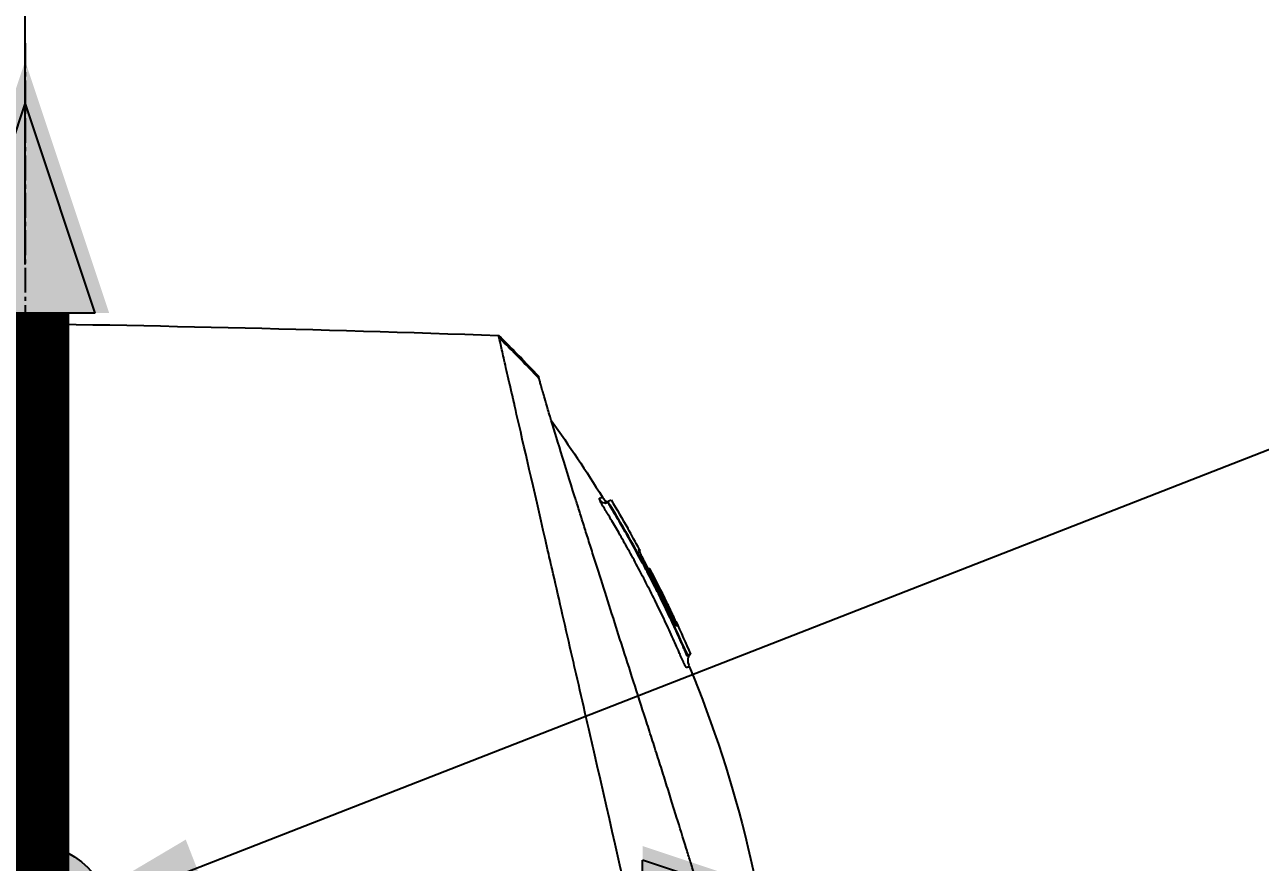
# Model space of a CAD drawing. Header units: millimetres. Extents: x 0 to 4378, y 0 to 2376.
# Drawn here: x 1645 to 1728.8, y 1593.1 to 1649.9 of the extents above; entities that cross this region are included whole.
import ezdxf

# ---------------------------------------------------------------- set-up
doc = ezdxf.new("R2010")
doc.units = ezdxf.units.MM
doc.header["$LTSCALE"] = 0.2
doc.linetypes.add('CENTER2', pattern=[1.125, 0.75, -0.125, 0.125, -0.125])
for name, color, linetype in [('02_Center Line', 1, 'CENTER2'), ('07_Special Line2', 76, 'Continuous'), ('12_Before Rev.Num.', 5, 'Continuous')]:
    doc.layers.add(name, color=color, linetype=linetype)
doc.layers.add('14_Mark', color=7, linetype='Continuous', true_color=0xe03c31)
doc.styles.add('Rainbow-5.0 Style', font='malgunsl.ttf')
doc.dimstyles.new('Rainbow-5.0 Style', dxfattribs={"dimtxt": 4, "dimasz": 2.5, "dimexe": 1, "dimexo": 1, "dimgap": 1, "dimtad": 1, "dimdsep": 46, "dimtxsty": 'Rainbow-5.0 Style', "dimcen": 0, "dimclrd": 251, "dimclre": 251, "dimclrt": 7, "dimazin": 3, "dimtp": 0.1, "dimtm": 0.1, "dimtfac": 0.61, "dimtmove": 0, "dimatfit": 3, "dimfxl": 1, "dimlwd": -1, "dimlwe": -1, "dimarcsym": 1})

# ---------------------------------------------------------------- blocks, each defined once
blk = doc.blocks.new('A$C87452269')
for p, q in [((34.874, 1023.623), (34.874, 1023.623)), ((39.542, 1015.311), (39.509, 1015.277)), ((39.679, 1015.043), (39.653, 1015.016)), ((44.222, 1006.86), (44.159, 1006.835)), ((44.79, 1005.093), (44.818, 1005.121)), ((44.908, 1004.806), (44.956, 1004.854)), ((45.133, 1004.925), (45.085, 1004.877))]:
    blk.add_line(p, q)
for centre, radius, start, end in [((-30.499, 972.597), 82.251, 28.65418, 29.79857), ((-29.836, 972.952), 81.499, 25.8226, 27.58961)]:
    blk.add_arc(centre, radius, start, end)
for centre, major_axis, ratio, start_param, end_param in [((15.153, 987.976), (-32.061, 52.728), 0.606634, 5.046093, 5.111834), ((-25.386, 986.906), (66.266, 26.567), 0.000011, 0.000002, 0.010494), ((-27.095, 984.45), (68.777, 27.59), 0.000012, 0.010242, 0.035277), ((42.269, 1010.635), (-0.0464, 0.0886), 0.999416, 4.712389, 6.054856), ((42.355, 1010.644), (-0.128, 0.063), 0.594731, 5.762809, 5.790684), ((-27.844, 982.574), (70.243, 28.124), 0.000013, 0.010001, 0.034555), ((-29.17, 973.168), (-33.667, 73.33), 1, 4.712389, 4.762315), ((-29.467, 973.086), (37.396, -71.919), 1, 1.521054, 1.570796), ((44.837, 1005.129), (-0.119, 0.275), 0.068449, 1.568978, 3.139771)]:
    blk.add_ellipse(centre, major_axis=major_axis, ratio=ratio, start_param=start_param, end_param=end_param)
for points in [[(-41.272, 1027.473), (-16.809, 1027.718), (7.666, 1027.415), (32.116, 1026.563)], [(32.116, 1026.563), (33.043, 1025.653), (33.951, 1024.722), (34.837, 1023.773)], [(35.702, 1020.755), (36.916, 1019.076), (38.071, 1017.351), (39.158, 1015.588)], [(39.455, 1015.227), (39.261, 1015.08), (39.119, 1015.212), (38.978, 1015.401)], [(39.457, 1015.228), (39.456, 1015.228), (39.455, 1015.227), (39.455, 1015.227)], [(39.501, 1015.269), (39.504, 1015.272), (39.506, 1015.274), (39.508, 1015.277)], [(39.508, 1015.277), (39.508, 1015.277), (39.508, 1015.277), (39.508, 1015.277)], [(39.51, 1015.268), (39.51, 1015.268), (39.51, 1015.268), (39.51, 1015.268)], [(39.51, 1015.268), (39.51, 1015.268), (39.51, 1015.268), (39.51, 1015.268)], [(39.747, 1015.393), (40.133, 1014.758), (40.511, 1014.118), (40.88, 1013.474)], [(40.88, 1013.474), (40.884, 1013.467), (40.887, 1013.459), (40.889, 1013.451)], [(41.639, 1012.023), (41.647, 1012.009), (41.65, 1011.992), (41.65, 1011.975)], [(42.257, 1010.734), (42.258, 1010.735), (42.259, 1010.735), (42.259, 1010.735)], [(42.452, 1010.482), (42.45, 1010.481), (42.422, 1010.466), (42.389, 1010.45)], [(44.141, 1007.157), (44.483, 1006.418), (44.814, 1005.674), (45.133, 1004.925)], [(44.159, 1006.835), (44.159, 1006.836), (44.158, 1006.838), (44.158, 1006.839)], [(45.133, 1004.925), (45.133, 1004.925), (45.074, 1004.901), (44.956, 1004.854)], [(45.053, 1004.084), (45.053, 1004.084), (45.053, 1004.084), (45.053, 1004.084)]]:
    blk.add_open_spline(points, degree=3)
for points, knots in [([(-41.272, 1027.473), (-41.272, 1027.473), (-41.208, 1027.408), (-40.955, 1027.155), (-40.765, 1026.966), (-40.02, 1026.22), (-39.291, 1025.492), (-38.108, 1024.308), (-37.83, 1024.03), (-37.205, 1023.406), (-36.854, 1023.054), (-35.505, 1021.706), (-34.409, 1020.609), (-32.912, 1019.112), (-32.592, 1018.793), (-31.518, 1017.719), (-30.742, 1016.942), (-29.081, 1015.282), (-28.193, 1014.394), (-26.812, 1013.013), (-26.334, 1012.535), (-25.351, 1011.552), (-24.844, 1011.045), (-23.802, 1010.003), (-23.266, 1009.466), (-21.573, 1007.774), (-20.398, 1006.599), (-18.588, 1004.789), (-17.963, 1004.164), (-16.677, 1002.878), (-16.017, 1002.218), (-14.663, 1000.864), (-13.968, 1000.169), (-12.915, 999.116), (-12.558, 998.759), (-11.455, 997.656), (-10.706, 996.907), (-8.325, 994.527), (-6.684, 992.884), (-4.635, 990.837), (-4.233, 990.435), (-3.294, 989.496), (-2.757, 988.958), (-1.865, 988.066), (-1.538, 987.74), (-1.104, 987.306), (-1.041, 987.243), (-0.903, 987.104), (-0.831, 987.032), (-0.506, 986.707), (-0.311, 986.512), (0.042, 986.159), (0.138, 986.063), (0.424, 985.777), (0.57, 985.631), (0.88, 985.322), (1.032, 985.17), (1.285, 984.917), (1.385, 984.816), (1.575, 984.626), (1.657, 984.545), (1.854, 984.348), (1.96, 984.241), (2.158, 984.043), (2.248, 983.953), (3.605, 982.598), (4.869, 981.333), (6.936, 979.265), (7.741, 978.46), (9.311, 976.891), (10.077, 976.125), (11.207, 974.994), (11.575, 974.627), (12.675, 973.526), (13.407, 972.795), (16.868, 969.334), (19.539, 966.663), (22.236, 963.966), (22.373, 963.829), (22.646, 963.556), (22.782, 963.42), (23.052, 963.15), (23.187, 963.015), (23.428, 962.774), (23.535, 962.667), (24.187, 962.016), (24.728, 961.474), (25.412, 960.79), (25.563, 960.639), (25.843, 960.359), (25.973, 960.229), (26.233, 959.969), (26.363, 959.839), (26.658, 959.544), (26.823, 959.38), (27.143, 959.06), (27.298, 958.905), (27.626, 958.576), (27.798, 958.404), (28.049, 958.153), (28.127, 958.075), (28.317, 957.885), (28.429, 957.773), (28.67, 957.532), (28.8, 957.402), (29.115, 957.087), (29.3, 956.902), (29.68, 956.522), (29.874, 956.328), (30.458, 955.744), (30.843, 955.359), (31.312, 954.891), (31.4, 954.802), (31.629, 954.574), (31.767, 954.435), (32.053, 954.149), (32.199, 954.003), (32.5, 953.703), (32.654, 953.548), (32.959, 953.243), (33.11, 953.093), (33.402, 952.8), (33.544, 952.658), (33.961, 952.242), (34.231, 951.972), (34.745, 951.458), (34.989, 951.213), (35.453, 950.749), (35.673, 950.529), (36.289, 949.913), (36.674, 949.529), (37.36, 948.843), (37.666, 948.536), (38.21, 947.992), (38.451, 947.751), (38.878, 947.325), (39.066, 947.136), (39.322, 946.881), (39.397, 946.805), (39.609, 946.594), (39.739, 946.464), (40.075, 946.127), (40.265, 945.938), (40.675, 945.528), (40.862, 945.341), (41.05, 945.153), (41.097, 945.106), (41.143, 945.059), (41.155, 945.048), (41.17, 945.032), (41.174, 945.029), (41.174, 945.029)], [-21.000836, -21.000836, -21.000836, -21.000836, -20.328863, -20.328863, -19.655828, -19.655828, -18.308332, -18.308332, -17.924512, -17.924512, -17.485993, -17.485993, -16.316696, -16.316696, -16.006668, -16.006668, -15.296307, -15.296307, -14.534305, -14.534305, -14.139555, -14.139555, -13.730091, -13.730091, -13.30546, -13.30546, -12.401825, -12.401825, -11.929878, -11.929878, -11.437802, -11.437802, -10.9252, -10.9252, -10.663362, -10.663362, -10.117833, -10.117833, -8.934625, -8.934625, -8.645977, -8.645977, -8.260408, -8.260408, -8.006475, -8.006475, -7.961161, -7.961161, -7.91407, -7.91407, -7.778509, -7.778509, -7.724161, -7.724161, -7.666804, -7.666804, -7.602838, -7.602838, -7.565627, -7.565627, -7.532521, -7.532521, -7.488032, -7.488032, -7.450837, -7.450837, -6.924212, -6.924212, -6.587553, -6.587553, -6.265466, -6.265466, -6.109966, -6.109966, -5.79866, -5.79866, -4.627003, -4.627003, -4.564096, -4.564096, -4.501625, -4.501625, -4.439084, -4.439084, -4.389917, -4.389917, -4.135415, -4.135415, -4.06302, -4.06302, -4.00074, -4.00074, -3.938004, -3.938004, -3.858125, -3.858125, -3.782258, -3.782258, -3.697501, -3.697501, -3.658476, -3.658476, -3.601749, -3.601749, -3.53559, -3.53559, -3.439968, -3.439968, -3.337887, -3.337887, -3.131131, -3.131131, -3.082568, -3.082568, -3.005474, -3.005474, -2.922888, -2.922888, -2.834293, -2.834293, -2.74619, -2.74619, -2.661641, -2.661641, -2.496608, -2.496608, -2.34096, -2.34096, -2.194458, -2.194458, -1.921626, -1.921626, -1.681164, -1.681164, -1.470918, -1.470918, -1.287493, -1.287493, -1.207074, -1.207074, -1.056347, -1.056347, -0.792008, -0.792008, -0.395398, -0.395398, -0.197631, -0.197631, -0.099394, -0.099394, 0, 0, 0, 0]), ([(32.153, 1026.4), (32.153, 1026.403), (32.152, 1026.406), (32.15, 1026.414), (32.149, 1026.417), (32.147, 1026.426), (32.146, 1026.433), (32.142, 1026.45), (32.139, 1026.462), (32.132, 1026.492), (32.128, 1026.51), (32.119, 1026.55), (32.116, 1026.563), (32.116, 1026.563)], [0.000006, 0.000006, 0.000006, 0.000006, 0.0077656, 0.0077656, 0.0144608, 0.0144608, 0.0278513, 0.0278513, 0.0546324, 0.0546324, 0.1081958, 0.1081958, 0.2108493, 0.2108493, 0.2108493, 0.2108493]), ([(45.279, 969.112), (45.158, 969.646), (45.043, 970.163), (44.785, 971.297), (44.644, 971.896), (44.369, 973.079), (44.085, 974.391), (43.461, 977.052), (43.301, 977.712), (43.101, 978.601), (43.048, 978.841), (42.939, 979.326), (42.879, 979.591), (42.736, 980.218), (42.647, 980.598), (42.532, 981.1), (42.503, 981.229), (42.365, 981.831), (42.253, 982.324), (41.958, 983.613), (41.772, 984.419), (40.768, 988.8), (39.737, 993.246), (38.542, 998.537), (38.484, 998.794), (38.363, 999.324), (38.302, 999.588), (38.184, 1000.101), (38.125, 1000.354), (37.834, 1001.611), (37.606, 1002.602), (37.269, 1004.074), (37.157, 1004.563), (36.594, 1007.015), (36.158, 1008.914), (35.644, 1011.162), (35.544, 1011.599), (34.642, 1015.545), (33.95, 1018.558), (33.07, 1022.401), (32.79, 1023.614), (32.474, 1025.005), (32.388, 1025.393), (32.245, 1026.017), (32.187, 1026.255), (32.153, 1026.4)], [0, 0, 0, 0, 0.224226, 0.224226, 0.438481, 0.438481, 0.643813, 0.643813, 0.718212, 0.718212, 0.74576, 0.74576, 0.776284, 0.776284, 0.820204, 0.820204, 0.834927, 0.834927, 0.896521, 0.896521, 0.995652, 0.995652, 1.428405, 1.428405, 1.450296, 1.450296, 1.471663, 1.471663, 1.492327, 1.492327, 1.574835, 1.574835, 1.616316, 1.616316, 1.784634, 1.784634, 1.826029, 1.826029, 2.164003, 2.164003, 2.373598, 2.373598, 2.479923, 2.479923, 2.586935, 2.586935, 2.586935, 2.586935]), ([(-41.463, 1025.683), (-41.463, 1025.683), (-41.463, 1025.683), (-40.702, 1024.922), (-40.259, 1024.479), (-39.525, 1023.745), (-39.352, 1023.572), (-37.708, 1021.928), (-35.653, 1019.873), (-32.572, 1016.792), (-31.861, 1016.081), (-29.383, 1013.603), (-27.504, 1011.724), (-24.501, 1008.721), (-23.423, 1007.643), (-21.16, 1005.38), (-19.969, 1004.189), (-17.452, 1001.672), (-16.121, 1000.341), (-13.316, 997.536), (-11.838, 996.058), (-9.577, 993.797), (-8.801, 993.022), (-6.721, 990.941), (-5.411, 989.632), (-3.783, 988.003), (-3.457, 987.678), (-2.924, 987.144), (-2.726, 986.947), (-2.315, 986.536), (-2.157, 986.378), (-1.816, 986.036), (-1.636, 985.856), (-1.299, 985.52), (-1.143, 985.364), (-0.705, 984.926), (-0.424, 984.645), (-0.065, 984.285), (0.014, 984.207), (0.184, 984.036), (0.274, 983.947), (0.584, 983.637), (0.738, 983.483), (1.337, 982.884), (1.745, 982.476), (3.801, 980.42), (5.458, 978.763), (7.862, 976.359), (8.622, 975.599), (10.836, 973.384), (12.284, 971.937), (15.025, 969.196), (16.324, 967.897), (18.192, 966.029), (18.775, 965.446), (20.485, 963.736), (21.6, 962.621), (23.703, 960.518), (24.695, 959.527), (26.555, 957.666), (27.429, 956.792), (28.668, 955.554), (29.054, 955.167), (29.791, 954.431), (30.141, 954.08), (31.134, 953.088), (31.756, 952.465), (32.881, 951.341), (33.387, 950.834), (34.718, 949.503), (35.495, 948.726), (36.442, 947.779), (36.688, 947.533), (37.328, 946.893), (37.691, 946.53), (38.488, 945.733), (38.856, 945.365), (39.168, 945.053), (39.223, 944.998), (39.341, 944.881), (39.394, 944.827), (39.465, 944.756), (39.483, 944.738), (39.483, 944.738)], [-15.738203, -15.738203, -15.738203, -15.738203, -14.793481, -14.793481, -14.173934, -14.173934, -13.996984, -13.996984, -12.579476, -12.579476, -12.176243, -12.176243, -11.215253, -11.215253, -10.695697, -10.695697, -10.142358, -10.142358, -9.539575, -9.539575, -8.883963, -8.883963, -8.543526, -8.543526, -7.972636, -7.972636, -7.829924, -7.829924, -7.73886, -7.73886, -7.680875, -7.680875, -7.616244, -7.616244, -7.560081, -7.560081, -7.459116, -7.459116, -7.430908, -7.430908, -7.397967, -7.397967, -7.318024, -7.318024, -7.146824, -7.146824, -6.455961, -6.455961, -6.135134, -6.135134, -5.518203, -5.518203, -4.951279, -4.951279, -4.691225, -4.691225, -4.182012, -4.182012, -3.710062, -3.710062, -3.272291, -3.272291, -3.069642, -3.069642, -2.879581, -2.879581, -2.522736, -2.522736, -2.208798, -2.208798, -1.659444, -1.659444, -1.453529, -1.453529, -1.091939, -1.091939, -0.546675, -0.546675, -0.410051, -0.410051, -0.205023, -0.205023, 0, 0, 0, 0]), ([(34.874, 1023.623), (34.851, 1023.714), (34.839, 1023.764), (34.838, 1023.772), (34.837, 1023.773), (34.837, 1023.773), (34.837, 1023.773)], [0.0004853, 0.0004853, 0.0004853, 0.0004853, 0.914072, 0.914072, 0.914072, 0.9967356, 0.9967356, 0.9967356, 0.9967356]), ([(48.807, 978.945), (48.62, 979.551), (48.423, 980.188), (48.017, 981.502), (47.806, 982.183), (47.156, 984.287), (46.697, 985.771), (45.906, 988.335), (45.581, 989.385), (45.163, 990.74), (45.074, 991.029), (44.942, 991.457), (44.897, 991.604), (44.633, 992.458), (44.413, 993.169), (44.077, 994.257), (43.956, 994.645), (43.704, 995.456), (43.574, 995.872), (43.309, 996.717), (43.172, 997.149), (42.895, 998.018), (42.756, 998.453), (42.479, 999.316), (42.341, 999.746), (41.642, 1001.92), (41.094, 1003.628), (40.439, 1005.68), (40.314, 1006.072), (39.933, 1007.268), (39.681, 1008.061), (39.187, 1009.613), (38.946, 1010.373), (38.597, 1011.475), (38.484, 1011.832), (38.262, 1012.535), (38.154, 1012.879), (37.942, 1013.551), (37.837, 1013.884), (37.632, 1014.536), (37.529, 1014.862), (37.387, 1015.316), (37.341, 1015.46), (36.595, 1017.839), (36.024, 1019.683), (35.561, 1021.221), (35.512, 1021.384), (35.385, 1021.812), (35.312, 1022.06), (35.149, 1022.619), (35.069, 1022.9), (34.976, 1023.236), (34.95, 1023.334), (34.906, 1023.5), (34.888, 1023.569), (34.874, 1023.623)], [0.00002, 0.00002, 0.00002, 0.00002, 0.259158, 0.259158, 0.518708, 0.518708, 1.038075, 1.038075, 1.384705, 1.384705, 1.477831, 1.477831, 1.526561, 1.526561, 1.759973, 1.759973, 1.890971, 1.890971, 2.029156, 2.029156, 2.171186, 2.171186, 2.316283, 2.316283, 2.460898, 2.460898, 3.049329, 3.049329, 3.189055, 3.189055, 3.478614, 3.478614, 3.769885, 3.769885, 3.913253, 3.913253, 4.056001, 4.056001, 4.19686, 4.19686, 4.341119, 4.341119, 4.411312, 4.411312, 5.498875, 5.498875, 5.634552, 5.634552, 5.872375, 5.872375, 6.229939, 6.229939, 6.408513, 6.408513, 6.587137, 6.587137, 6.587137, 6.587137]), ([(38.978, 1015.401), (38.967, 1015.428), (38.959, 1015.45), (38.954, 1015.467), (38.95, 1015.479), (38.948, 1015.493), (38.949, 1015.497), (38.949, 1015.499), (38.949, 1015.5), (38.95, 1015.501), (38.951, 1015.503), (38.953, 1015.504), (38.958, 1015.506), (38.961, 1015.508), (38.969, 1015.51), (38.973, 1015.512), (38.974, 1015.513), (38.974, 1015.513), (38.975, 1015.513), (38.992, 1015.52), (39.006, 1015.526), (39.021, 1015.532), (39.022, 1015.532), (39.022, 1015.533), (39.023, 1015.533), (39.053, 1015.545), (39.076, 1015.554), (39.096, 1015.563), (39.097, 1015.563), (39.097, 1015.563), (39.097, 1015.563), (39.139, 1015.58), (39.158, 1015.588), (39.158, 1015.588)], [0, 0, 0, 0, 0.03125, 0.03125, 0.03125, 0.0538826, 0.0538826, 0.0538826, 0.0625, 0.0625, 0.0625, 0.09375, 0.09375, 0.09375, 0.1203995, 0.1203995, 0.1203995, 0.125, 0.125, 0.125, 0.2456137, 0.2456137, 0.2456137, 0.25, 0.25, 0.25, 0.4970952, 0.4970952, 0.4970952, 0.5, 0.5, 0.5, 0.9991339, 0.9991339, 0.9991339, 0.9991339]), ([(44.074, 1005.71), (44.061, 1005.739), (44.048, 1005.769), (44.034, 1005.801), (43.846, 1006.22), (43.66, 1006.628), (43.474, 1007.025), (43.264, 1007.474), (43.056, 1007.908), (42.85, 1008.328), (42.829, 1008.371), (42.809, 1008.413), (42.788, 1008.455), (42.59, 1008.856), (42.395, 1009.245), (42.203, 1009.62), (42.196, 1009.632), (42.19, 1009.645), (42.184, 1009.657), (42.085, 1009.85), (41.986, 1010.041), (41.888, 1010.227), (41.791, 1010.414), (41.713, 1010.561), (41.597, 1010.778), (41.579, 1010.813), (41.56, 1010.849), (41.541, 1010.884), (41.329, 1011.279), (41.121, 1011.659), (40.917, 1012.026), (40.804, 1012.23), (40.698, 1012.419), (40.59, 1012.609), (40.487, 1012.791), (40.382, 1012.974), (40.266, 1013.176), (40.085, 1013.488), (39.912, 1013.783), (39.737, 1014.077), (39.682, 1014.171), (39.626, 1014.264), (39.57, 1014.357), (39.553, 1014.385), (39.536, 1014.413), (39.519, 1014.441), (39.483, 1014.502), (39.446, 1014.562), (39.409, 1014.623), (39.391, 1014.653), (39.373, 1014.683), (39.354, 1014.714), (39.336, 1014.744), (39.318, 1014.774), (39.3, 1014.805), (39.272, 1014.851), (39.245, 1014.897), (39.219, 1014.942), (39.211, 1014.956), (39.203, 1014.969), (39.196, 1014.983), (39.179, 1015.012), (39.163, 1015.04), (39.148, 1015.068), (39.133, 1015.095), (39.118, 1015.122), (39.104, 1015.148), (39.076, 1015.2), (39.051, 1015.248), (39.03, 1015.29), (39.019, 1015.312), (39.01, 1015.332), (39.001, 1015.35), (38.992, 1015.369), (38.985, 1015.386), (38.978, 1015.401)], [0.7479366, 0.7479366, 0.7479366, 0.7479366, 0.75, 0.75, 0.75, 0.7778267, 0.7778267, 0.7778267, 0.8093257, 0.8093257, 0.8093257, 0.8125, 0.8125, 0.8125, 0.8427642, 0.8427642, 0.8427642, 0.84375, 0.84375, 0.84375, 0.859375, 0.859375, 0.859375, 0.875, 0.875, 0.875, 0.8775605, 0.8775605, 0.8775605, 0.90625, 0.90625, 0.90625, 0.9222304, 0.9222304, 0.9222304, 0.9375, 0.9375, 0.9375, 0.9612141, 0.9612141, 0.9612141, 0.96875, 0.96875, 0.96875, 0.9710053, 0.9710053, 0.9710053, 0.9758787, 0.9758787, 0.9758787, 0.9783012, 0.9783012, 0.9783012, 0.9807089, 0.9807089, 0.9807089, 0.984375, 0.984375, 0.984375, 0.9854706, 0.9854706, 0.9854706, 0.987866, 0.987866, 0.987866, 0.9902844, 0.9902844, 0.9902844, 0.9951532, 0.9951532, 0.9951532, 0.9975841, 0.9975841, 0.9975841, 1, 1, 1, 1]), ([(39.158, 1015.588), (39.199, 1015.521), (39.244, 1015.456), (39.325, 1015.367), (39.357, 1015.337), (39.412, 1015.3), (39.433, 1015.289), (39.47, 1015.275), (39.486, 1015.271), (39.502, 1015.269)], [0, 0, 0, 0, 0.02346593, 0.02346593, 0.03626259, 0.03626259, 0.04335885, 0.04335885, 0.04811516, 0.04811516, 0.04811516, 0.04811516]), ([(39.158, 1015.588), (39.201, 1015.519), (39.247, 1015.451), (39.334, 1015.359), (39.368, 1015.327), (39.43, 1015.29), (39.455, 1015.279), (39.488, 1015.272), (39.495, 1015.27), (39.502, 1015.269)], [0, 0, 0, 0, 0.02434231, 0.02434231, 0.03801412, 0.03801412, 0.04603239, 0.04603239, 0.04810741, 0.04810741, 0.04810741, 0.04810741]), ([(39.347, 1015.181), (39.365, 1015.183), (39.362, 1015.183), (39.392, 1015.191), (39.414, 1015.201), (39.438, 1015.215), (39.444, 1015.219), (39.452, 1015.225), (39.454, 1015.226), (39.455, 1015.227)], [0.5336392, 0.5336392, 0.5336392, 0.5336392, 0.53697532, 0.53697532, 0.54707156, 0.54707156, 0.55523752, 0.55523752, 0.56271194, 0.56271194, 0.56271194, 0.56271194]), ([(39.457, 1015.228), (39.458, 1015.229), (39.459, 1015.23), (39.46, 1015.231), (39.46, 1015.231), (39.462, 1015.232), (39.462, 1015.232), (39.465, 1015.235), (39.466, 1015.236), (39.468, 1015.238), (39.469, 1015.238), (39.471, 1015.24), (39.473, 1015.242), (39.476, 1015.245), (39.478, 1015.246), (39.482, 1015.251), (39.486, 1015.254), (39.495, 1015.263), (39.502, 1015.269), (39.508, 1015.276)], [0, 0, 0, 0, 0.00146948, 0.00146948, 0.00344082, 0.00344082, 0.00640094, 0.00640094, 0.00744169, 0.00744169, 0.00794693, 0.00794693, 0.00859822, 0.00859822, 0.0093315, 0.0093315, 0.01061688, 0.01061688, 0.01339941, 0.01339941, 0.01339941, 0.01339941]), ([(39.653, 1015.016), (39.653, 1015.017), (39.587, 1015.127), (39.544, 1015.204), (39.501, 1015.281), (39.508, 1015.275), (39.508, 1015.276), (39.508, 1015.276), (39.508, 1015.277), (39.509, 1015.277)], [0, 0, 0, 0, 0.25, 0.25, 0.25, 0.5, 0.5, 0.5, 0.840661, 0.840661, 0.840661, 0.840661]), ([(39.679, 1015.043), (39.671, 1015.057), (39.662, 1015.071), (39.646, 1015.099), (39.638, 1015.113), (39.62, 1015.144), (39.611, 1015.161), (39.592, 1015.194), (39.583, 1015.211), (39.568, 1015.241), (39.561, 1015.255), (39.55, 1015.28), (39.546, 1015.29), (39.541, 1015.306), (39.541, 1015.31), (39.543, 1015.311)], [-0.04708138, -0.04708138, -0.04708138, -0.04708138, -0.04206155, -0.04206155, -0.03717867, -0.03717867, -0.03071828, -0.03071828, -0.02354661, -0.02354661, -0.01630299, -0.01630299, -0.00841386, -0.00841386, -0.00000018, -0.00000018, -0.00000018, -0.00000018]), ([(39.543, 1015.311), (39.612, 1015.339), (39.664, 1015.36), (39.731, 1015.386), (39.747, 1015.393), (39.747, 1015.393)], [-1.1132476, -1.1132476, -1.1132476, -1.1132476, -0.8232096, -0.8232096, -0.5568623, -0.5568623, -0.5568623, -0.5568623]), ([(42.192, 1010.529), (42.09, 1010.724), (41.987, 1010.918), (41.883, 1011.112), (41.591, 1011.658), (41.294, 1012.198), (40.989, 1012.736), (40.727, 1013.2), (40.461, 1013.661), (40.19, 1014.12), (40.122, 1014.235), (40.054, 1014.349), (39.985, 1014.463), (39.951, 1014.52), (39.917, 1014.578), (39.883, 1014.635), (39.866, 1014.663), (39.848, 1014.692), (39.831, 1014.72), (39.814, 1014.749), (39.797, 1014.777), (39.78, 1014.806), (39.745, 1014.863), (39.71, 1014.919), (39.676, 1014.977), (39.669, 1014.99), (39.661, 1015.003), (39.653, 1015.016)], [0.5421635, 0.5421635, 0.5421635, 0.5421635, 0.6006248, 0.6006248, 0.6006248, 0.7652776, 0.7652776, 0.7652776, 0.9072115, 0.9072115, 0.9072115, 0.942695, 0.942695, 0.942695, 0.9604367, 0.9604367, 0.9604367, 0.9693076, 0.9693076, 0.9693076, 0.9781784, 0.9781784, 0.9781784, 0.9959202, 0.9959202, 0.9959202, 1, 1, 1, 1]), ([(44.818, 1005.121), (44.077, 1006.833), (43.278, 1008.517), (41.563, 1011.827), (40.65, 1013.448), (39.679, 1015.043)], [-1.119586, -1.119586, -1.119586, -1.119586, -0.560022, -0.560022, -0.000001, -0.000001, -0.000001, -0.000001]), ([(42.388, 1010.452), (42.335, 1010.553), (42.283, 1010.654), (42.232, 1010.754), (42.181, 1010.853), (42.132, 1010.95), (42.085, 1011.044), (42.038, 1011.138), (41.993, 1011.229), (41.951, 1011.314), (41.909, 1011.399), (41.87, 1011.478), (41.836, 1011.551), (41.801, 1011.624), (41.77, 1011.69), (41.744, 1011.748), (41.718, 1011.806), (41.696, 1011.855), (41.679, 1011.895), (41.662, 1011.936), (41.65, 1011.967), (41.644, 1011.989), (41.637, 1012.01), (41.636, 1012.021), (41.639, 1012.023)], [0, 0, 0, 0, 0.125, 0.125, 0.125, 0.25, 0.25, 0.25, 0.375, 0.375, 0.375, 0.499999, 0.499999, 0.499999, 0.625, 0.625, 0.625, 0.75, 0.75, 0.75, 0.875, 0.875, 0.875, 1, 1, 1, 1]), ([(41.647, 1011.985), (41.647, 1011.985), (41.647, 1011.984), (41.649, 1011.978), (41.652, 1011.967), (41.667, 1011.926), (41.684, 1011.884), (41.739, 1011.758), (41.783, 1011.662), (41.893, 1011.432), (41.96, 1011.295), (42.107, 1011), (42.189, 1010.838), (42.311, 1010.601), (42.349, 1010.527), (42.388, 1010.452)], [0.0216019, 0.0216019, 0.0216019, 0.0216019, 0.0269405, 0.0269405, 0.0451373, 0.0451373, 0.0828541, 0.0828541, 0.1358956, 0.1358956, 0.1907173, 0.1907173, 0.246394, 0.246394, 0.2715432, 0.2715432, 0.2715432, 0.2715432]), ([(41.679, 1012.038), (41.68, 1012.037), (41.681, 1012.035), (41.686, 1012.023), (41.688, 1012.012), (41.69, 1011.99), (41.689, 1011.979), (41.685, 1011.959), (41.682, 1011.95), (41.675, 1011.936), (41.671, 1011.931), (41.667, 1011.926)], [-0.00087939, -0.00087939, -0.00087939, -0.00087939, 0, 0, 0.00436612, 0.00436612, 0.00867322, 0.00867322, 0.01202355, 0.01202355, 0.01406512, 0.01406512, 0.01406512, 0.01406512]), ([(43.677, 1007.551), (43.489, 1007.949), (43.296, 1008.347), (43.102, 1008.742), (42.907, 1009.137), (42.71, 1009.529), (42.506, 1009.924), (42.403, 1010.125), (42.298, 1010.327), (42.192, 1010.529)], [0.2429801, 0.2429801, 0.2429801, 0.2429801, 0.362195, 0.362195, 0.362195, 0.4814099, 0.4814099, 0.4814099, 0.5421635, 0.5421635, 0.5421635, 0.5421635]), ([(42.262, 1010.736), (42.269, 1010.739), (42.276, 1010.741), (42.291, 1010.743), (42.299, 1010.743), (42.322, 1010.742), (42.338, 1010.738), (42.362, 1010.729), (42.37, 1010.724), (42.385, 1010.712), (42.391, 1010.705), (42.396, 1010.697)], [-0.01932859, -0.01932859, -0.01932859, -0.01932859, -0.01686752, -0.01686752, -0.01403596, -0.01403596, -0.0080494, -0.0080494, -0.00399872, -0.00399872, -0.00001431, -0.00001431, -0.00001431, -0.00001431]), ([(42.357, 1010.681), (42.357, 1010.681), (42.357, 1010.68), (42.357, 1010.678), (42.357, 1010.678), (42.358, 1010.677), (42.358, 1010.676), (42.359, 1010.674), (42.359, 1010.672), (42.36, 1010.669), (42.361, 1010.669), (42.361, 1010.668), (42.362, 1010.667), (42.363, 1010.663), (42.365, 1010.659), (42.366, 1010.655), (42.368, 1010.651), (42.37, 1010.647), (42.372, 1010.643), (42.374, 1010.639), (42.376, 1010.635), (42.378, 1010.631), (42.38, 1010.627), (42.382, 1010.622), (42.384, 1010.618), (42.388, 1010.609), (42.392, 1010.6), (42.397, 1010.592), (42.4, 1010.584), (42.404, 1010.576), (42.408, 1010.568), (42.422, 1010.54), (42.437, 1010.511), (42.452, 1010.482)], [0, 0, 0, 0, 0.046422, 0.046422, 0.046422, 0.063135, 0.063135, 0.063135, 0.11053, 0.11053, 0.11053, 0.12627, 0.12627, 0.12627, 0.18889, 0.18889, 0.18889, 0.251509, 0.251509, 0.251509, 0.313558, 0.313558, 0.313558, 0.37668, 0.37668, 0.37668, 0.501837, 0.501837, 0.501837, 0.609274, 0.609274, 0.609274, 1, 1, 1, 1]), ([(43.883, 1007.707), (43.882, 1007.709), (43.881, 1007.711), (43.879, 1007.714), (43.858, 1007.759), (43.836, 1007.805), (43.813, 1007.853), (43.768, 1007.948), (43.721, 1008.046), (43.672, 1008.146), (43.624, 1008.247), (43.575, 1008.349), (43.525, 1008.451)], [0.6844931, 0.6844931, 0.6844931, 0.6844931, 0.6875004, 0.6875004, 0.6875004, 0.7500001, 0.7500001, 0.7500001, 0.8750003, 0.8750003, 0.8750003, 1, 1, 1, 1]), ([(44.79, 1005.093), (44.783, 1005.109), (44.776, 1005.125), (44.769, 1005.14), (44.763, 1005.155), (44.757, 1005.169), (44.751, 1005.183), (44.713, 1005.27), (44.675, 1005.357), (44.637, 1005.444), (44.615, 1005.494), (44.593, 1005.544), (44.571, 1005.595), (44.548, 1005.645), (44.526, 1005.696), (44.504, 1005.746), (44.414, 1005.948), (44.324, 1006.149), (44.233, 1006.35), (44.051, 1006.752), (43.866, 1007.152), (43.677, 1007.551)], [0.0000001, 0.0000001, 0.0000001, 0.0000001, 0.0045503, 0.0045503, 0.0045503, 0.0087839, 0.0087839, 0.0087839, 0.034354, 0.034354, 0.034354, 0.0492559, 0.0492559, 0.0492559, 0.0641577, 0.0641577, 0.0641577, 0.1237652, 0.1237652, 0.1237652, 0.2429801, 0.2429801, 0.2429801, 0.2429801]), ([(44.141, 1007.157), (44.116, 1007.212), (44.087, 1007.274), (44.055, 1007.343), (44.021, 1007.416), (43.983, 1007.496), (43.942, 1007.581), (43.923, 1007.622), (43.903, 1007.664), (43.883, 1007.707)], [0.3828608, 0.3828608, 0.3828608, 0.3828608, 0.5000001, 0.5000001, 0.5000001, 0.6250007, 0.6250007, 0.6250007, 0.6844931, 0.6844931, 0.6844931, 0.6844931]), ([(44.126, 1006.908), (44.129, 1006.908), (44.132, 1006.908), (44.153, 1006.906), (44.17, 1006.901), (44.194, 1006.889), (44.201, 1006.884), (44.215, 1006.872), (44.22, 1006.866), (44.222, 1006.86)], [0.00339509, 0.00339509, 0.00339509, 0.00339509, 0.00434697, 0.00434697, 0.00936629, 0.00936629, 0.01210725, 0.01210725, 0.01541577, 0.01541577, 0.01541577, 0.01541577]), ([(44.67, 1004.365), (44.664, 1004.378), (44.657, 1004.391), (44.651, 1004.405), (44.645, 1004.418), (44.638, 1004.432), (44.632, 1004.446), (44.618, 1004.474), (44.605, 1004.503), (44.591, 1004.533), (44.564, 1004.594), (44.536, 1004.655), (44.509, 1004.717), (44.495, 1004.748), (44.482, 1004.779), (44.469, 1004.81), (44.458, 1004.834), (44.448, 1004.858), (44.437, 1004.882), (44.435, 1004.888), (44.433, 1004.893), (44.43, 1004.899), (44.409, 1004.949), (44.387, 1004.998), (44.365, 1005.048), (44.349, 1005.087), (44.332, 1005.125), (44.315, 1005.165), (44.231, 1005.355), (44.16, 1005.517), (44.074, 1005.71)], [0.71415673, 0.71415673, 0.71415673, 0.71415673, 0.71531044, 0.71531044, 0.71531044, 0.7164591, 0.7164591, 0.7164591, 0.71875, 0.71875, 0.71875, 0.72340425, 0.72340425, 0.72340425, 0.72567726, 0.72567726, 0.72567726, 0.72744673, 0.72744673, 0.72744673, 0.72785169, 0.72785169, 0.72785169, 0.73155671, 0.73155671, 0.73155671, 0.734375, 0.734375, 0.734375, 0.74793659, 0.74793659, 0.74793659, 0.74793659]), ([(44.908, 1004.806), (44.907, 1004.806), (44.906, 1004.806), (44.904, 1004.809), (44.902, 1004.812), (44.901, 1004.815), (44.899, 1004.819), (44.896, 1004.824), (44.894, 1004.831), (44.89, 1004.84), (44.887, 1004.848), (44.883, 1004.858), (44.879, 1004.868), (44.869, 1004.896), (44.857, 1004.931), (44.842, 1004.969), (44.832, 1004.996), (44.819, 1005.024), (44.807, 1005.053), (44.801, 1005.066), (44.795, 1005.08), (44.79, 1005.093)], [0, 0, 0, 0, 0.113476, 0.113476, 0.113476, 0.199772, 0.199772, 0.199772, 0.314498, 0.314498, 0.314498, 0.426157, 0.426157, 0.426157, 0.710514, 0.710514, 0.710514, 0.908214, 0.908214, 0.908214, 1, 1, 1, 1]), ([(44.818, 1004.082), (44.816, 1004.085), (44.814, 1004.089), (44.812, 1004.092), (44.804, 1004.106), (44.795, 1004.121), (44.786, 1004.138), (44.767, 1004.172), (44.746, 1004.212), (44.724, 1004.256), (44.712, 1004.279), (44.701, 1004.302), (44.688, 1004.327), (44.682, 1004.34), (44.676, 1004.352), (44.67, 1004.365)], [0.703125, 0.703125, 0.703125, 0.703125, 0.70373263, 0.70373263, 0.70373263, 0.70603388, 0.70603388, 0.70603388, 0.71067629, 0.71067629, 0.71067629, 0.71299904, 0.71299904, 0.71299904, 0.71415673, 0.71415673, 0.71415673, 0.71415673]), ([(45.085, 1004.877), (45.086, 1004.877), (45.081, 1004.875), (45.072, 1004.872), (45.063, 1004.868), (45.05, 1004.863), (45.032, 1004.856), (45.015, 1004.849), (44.992, 1004.84), (44.966, 1004.829), (44.959, 1004.826), (44.952, 1004.824), (44.945, 1004.821), (44.942, 1004.819), (44.938, 1004.818), (44.934, 1004.816), (44.931, 1004.815), (44.927, 1004.813), (44.923, 1004.812), (44.919, 1004.81), (44.915, 1004.809), (44.911, 1004.807), (44.91, 1004.807), (44.909, 1004.806), (44.908, 1004.806)], [0.5000607, 0.5000607, 0.5000607, 0.5000607, 0.636912, 0.636912, 0.636912, 0.773829, 0.773829, 0.773829, 0.9107426, 0.9107426, 0.9107426, 0.944971, 0.944971, 0.944971, 0.9620852, 0.9620852, 0.9620852, 0.9791994, 0.9791994, 0.9791994, 0.9963136, 0.9963136, 0.9963136, 0.9999009, 0.9999009, 0.9999009, 0.9999009]), ([(45.085, 1004.877), (45.052, 1004.843), (45.023, 1004.804), (44.978, 1004.717), (44.963, 1004.669), (44.947, 1004.568), (44.946, 1004.516), (44.956, 1004.395), (44.971, 1004.326), (45.008, 1004.2), (45.029, 1004.141), (45.053, 1004.084)], [0, 0, 0, 0, 0.01428743, 0.01428743, 0.02928516, 0.02928516, 0.04474988, 0.04474988, 0.06569789, 0.06569789, 0.08425725, 0.08425725, 0.08425725, 0.08425725]), ([(45.053, 1004.084), (45.053, 1004.084), (45.047, 1004.082), (45.038, 1004.078), (45.032, 1004.076), (45.025, 1004.073), (45.016, 1004.07), (45.009, 1004.067), (45.001, 1004.064), (44.992, 1004.06), (44.985, 1004.057), (44.977, 1004.054), (44.968, 1004.05), (44.958, 1004.046), (44.947, 1004.041), (44.934, 1004.036), (44.929, 1004.034), (44.923, 1004.032), (44.917, 1004.03), (44.917, 1004.029), (44.916, 1004.029), (44.915, 1004.029), (44.912, 1004.028), (44.908, 1004.026), (44.905, 1004.025), (44.901, 1004.023), (44.9, 1004.023), (44.894, 1004.021), (44.889, 1004.019), (44.885, 1004.017), (44.881, 1004.016), (44.88, 1004.016), (44.88, 1004.016), (44.879, 1004.015), (44.877, 1004.015), (44.876, 1004.014), (44.876, 1004.014), (44.875, 1004.014), (44.874, 1004.014), (44.872, 1004.013), (44.871, 1004.013), (44.869, 1004.014), (44.866, 1004.016), (44.866, 1004.016), (44.865, 1004.017), (44.865, 1004.017), (44.857, 1004.024), (44.847, 1004.037), (44.834, 1004.056), (44.829, 1004.064), (44.824, 1004.072), (44.818, 1004.082)], [0.5675012, 0.5675012, 0.5675012, 0.5675012, 0.6039167, 0.6039167, 0.6039167, 0.625, 0.625, 0.625, 0.6420973, 0.6420973, 0.6420973, 0.65625, 0.65625, 0.65625, 0.671875, 0.671875, 0.671875, 0.6787717, 0.6787717, 0.6787717, 0.6796875, 0.6796875, 0.6796875, 0.6835937, 0.6835937, 0.6835937, 0.6875, 0.6875, 0.6875, 0.6906377, 0.6906377, 0.6906377, 0.6914062, 0.6914062, 0.6914062, 0.6933594, 0.6933594, 0.6933594, 0.6953125, 0.6953125, 0.6953125, 0.6969329, 0.6969329, 0.6969329, 0.6972656, 0.6972656, 0.6972656, 0.7014726, 0.7014726, 0.7014726, 0.703125, 0.703125, 0.703125, 0.703125]), ([(45.053, 1004.084), (48.339, 996.175), (50.347, 987.65), (51.272, 977.667), (51.373, 976.208), (51.487, 973.812), (51.518, 972.875), (51.546, 971.411), (51.553, 970.86), (51.555, 970.357)], [0, 0, 0, 0, 2.569332, 2.569332, 3.007712, 3.007712, 3.288956, 3.288956, 3.446993, 3.446993, 3.446993, 3.446993])]:
    blk.add_open_spline(points, degree=3, knots=knots)
at = {"layer": '02_Center Line', "ltscale": 11.288275}
blk.add_line((0, 1046.397), (0, 526.675), dxfattribs=at)
blk = doc.blocks.new('*D147')
at = {"color": 251, "linetype": 'ByBlock', "transparency": 16777216}
for p, q in [((1588.544, 1699.157), (1769.201, 1699.157)), ((1765.201, 1598.457), (1765.201, 1689.157)), ((1699.244, 1588.457), (1769.201, 1588.457))]:
    blk.add_line(p, q, dxfattribs=at)
at = {"color": 251, "transparency": 16777216}
for points in [[(1763.534, 1689.157), (1766.868, 1689.157), (1765.201, 1699.157)], [(1763.534, 1598.457), (1766.868, 1598.457), (1765.201, 1588.457)]]:
    blk.add_solid(points, dxfattribs=at)
at = {"layer": 'Defpoints', "color": 0, "transparency": 16777216}
for p in [(1584.544, 1699.157), (1765.201, 1699.157), (1695.244, 1588.457)]:
    blk.add_point(p, dxfattribs=at)
at = {"color": 7, "transparency": 16777216, "insert": (1752.88, 1643.807), "char_height": 16, "attachment_point": 5, "rotation": 90, "style": 'Rainbow-5.0 Style'}
blk.add_mtext('110.7', dxfattribs=at)
blk = doc.blocks.new('*D149')
at = {"color": 251, "linetype": 'ByBlock', "transparency": 16777216}
for p, q in [((1534.346, 1744.324), (1534.346, 1816.218)), ((1645.046, 1633.624), (1645.046, 1816.218)), ((1544.346, 1812.218), (1635.046, 1812.218))]:
    blk.add_line(p, q, dxfattribs=at)
at = {"color": 251, "transparency": 16777216}
for points in [[(1544.346, 1813.885), (1544.346, 1810.551), (1534.346, 1812.218)], [(1635.046, 1813.885), (1635.046, 1810.551), (1645.046, 1812.218)]]:
    blk.add_solid(points, dxfattribs=at)
at = {"layer": 'Defpoints', "color": 0, "transparency": 16777216}
for p in [(1645.046, 1812.218), (1534.346, 1740.324), (1645.046, 1629.624)]:
    blk.add_point(p, dxfattribs=at)
at = {"color": 7, "transparency": 16777216, "insert": (1589.696, 1824.539), "char_height": 16, "attachment_point": 5, "style": 'Rainbow-5.0 Style'}
blk.add_mtext('110.7', dxfattribs=at)
blk = doc.blocks.new('*D151')
at = {"color": 251, "linetype": 'ByBlock', "transparency": 16777216}
for p, q in [((1649.046, 1699.157), (1818.696, 1699.157)), ((1814.696, 781.457), (1814.696, 1689.157)), ((1649.046, 771.457), (1818.696, 771.457))]:
    blk.add_line(p, q, dxfattribs=at)
at = {"color": 251, "transparency": 16777216}
for points in [[(1813.029, 1689.157), (1816.362, 1689.157), (1814.696, 1699.157)], [(1813.029, 781.457), (1816.362, 781.457), (1814.696, 771.457)]]:
    blk.add_solid(points, dxfattribs=at)
at = {"layer": 'Defpoints', "color": 0, "transparency": 16777216}
for p in [(1645.046, 1699.157), (1814.696, 1699.157), (1645.046, 771.457)]:
    blk.add_point(p, dxfattribs=at)
at = {"color": 7, "transparency": 16777216, "insert": (1802.424, 1235.307), "char_height": 16, "attachment_point": 5, "rotation": 90, "style": 'Rainbow-5.0 Style'}
blk.add_mtext('927.7', dxfattribs=at)
blk = doc.blocks.new('A$Ca1632f6c')
at = {"layer": '07_Special Line2'}
blk.add_hatch(color=256, dxfattribs=at).paths.add_polyline_path([(49.156, 0), (34.9, 4.752), (34.9, -4.752)])
at = {"layer": '12_Before Rev.Num.'}
blk.add_hatch(color=256, dxfattribs=at).paths.add_polyline_path([(0, 49.156), (-4.752, 34.9), (4.752, 34.9)])
at = {"layer": '14_Mark'}
h = blk.add_hatch(color=256, dxfattribs=at)
h.dxf.hatch_style = 1
h.paths.add_polyline_path([(5, 0, 1), (-5, 0, 1)])
at = {"layer": '07_Special Line2'}
for p, q in [((34.9, -3.96), (34.9, 3.96)), ((46.78, 0), (34.9, 3.96)), ((34.9, -3.96), (46.78, 0))]:
    blk.add_line(p, q, dxfattribs=at)
at = {"layer": '07_Special Line2', "const_width": 5}
blk.add_lwpolyline([(34.9, 0), (0, 0)], dxfattribs=at)
at = {"layer": '12_Before Rev.Num.'}
for p, q in [((0, 46.78), (-3.96, 34.9)), ((3.96, 34.9), (0, 46.78)), ((3.96, 34.9), (-3.96, 34.9))]:
    blk.add_line(p, q, dxfattribs=at)
at = {"layer": '12_Before Rev.Num.', "const_width": 5}
blk.add_lwpolyline([(0, 34.9), (0, 0)], dxfattribs=at)
at = {"layer": '14_Mark'}
blk.add_circle((0, 0), 5, dxfattribs=at)
at = {"layer": '07_Special Line2', "insert": (34.529, -17.308), "char_height": 16, "attachment_point": 4, "style": 'Rainbow-5.0 Style'}
blk.add_mtext('{\\fMalgun Gothic Semilight|b1|i0|c129|p50;Y}', dxfattribs=at)
at = {"layer": '12_Before Rev.Num.', "insert": (-20.587, 35.725), "char_height": 16, "attachment_point": 4, "style": 'Rainbow-5.0 Style'}
blk.add_mtext('{\\fMalgun Gothic Semilight|b1|i0|c129|p50;Z}', dxfattribs=at)
at = {"layer": '14_Mark', "insert": (-17.839, -15.459), "char_height": 16, "attachment_point": 4, "style": 'Rainbow-5.0 Style'}
blk.add_mtext('{\\fMalgun Gothic Semilight|b1|i0|c129|p50;3}', dxfattribs=at)

msp = doc.modelspace()

# ---------------------------------------------------------------- block references
msp.add_blockref('A$C87452269', (1645.046, 602.257))
at = {"xscale": 1.2, "yscale": 1.2, "zscale": 1.2}
msp.add_blockref('A$Ca1632f6c', (1645.048, 1588.457), dxfattribs=at)

# ---------------------------------------------------------------- dimensions: what is measured, and where the dimension line sits
dim = msp.add_linear_dim(base=(1645.046, 1812.218), p1=(1534.346, 1740.324), p2=(1645.046, 1629.624), dimstyle='Rainbow-5.0 Style', override={"dimscale": 4, "dimtol": 0, "dimlim": 0, "dimtp": 0.1, "dimtm": 0.1, "dimtfac": 0.61, "dimtdec": 2, "dimtolj": 0, "dimtzin": 8})
dim.commit()
dim.dimension.update_dxf_attribs({"geometry": '*D149', "text_midpoint": (1589.696, 1824.539)})
for base, p1, p2, picture, middle in [((1765.201, 1699.157), (1695.244, 1588.457), (1584.544, 1699.157), '*D147', (1752.88, 1643.807)), ((1814.696, 1699.157), (1645.046, 771.457), (1645.046, 1699.157), '*D151', (1802.424, 1235.307))]:
    dim = msp.add_linear_dim(base=base, p1=p1, p2=p2, angle=90, dimstyle='Rainbow-5.0 Style', override={"dimscale": 4, "dimtol": 0, "dimlim": 0, "dimtp": 0.1, "dimtm": 0.1, "dimtfac": 0.61, "dimtdec": 2, "dimtolj": 0, "dimtzin": 8})
    dim.commit()
    dim.dimension.update_dxf_attribs({"geometry": picture, "text_midpoint": middle})

# ---------------------------------------------------------------- leaders
at = {"annotation_type": 0, "has_hookline": 1, "hookline_direction": 0, "text_width": 115.187}
msp.add_leader([(1645.046, 1588.136), (1864.122, 1673.688), (1876.622, 1673.688)], dimstyle='Rainbow-5.0 Style', override={"dimscale": 5, "dimgap": 1, "dimtad": 1}, dxfattribs=at)

doc.saveas('drawing.dxf')
